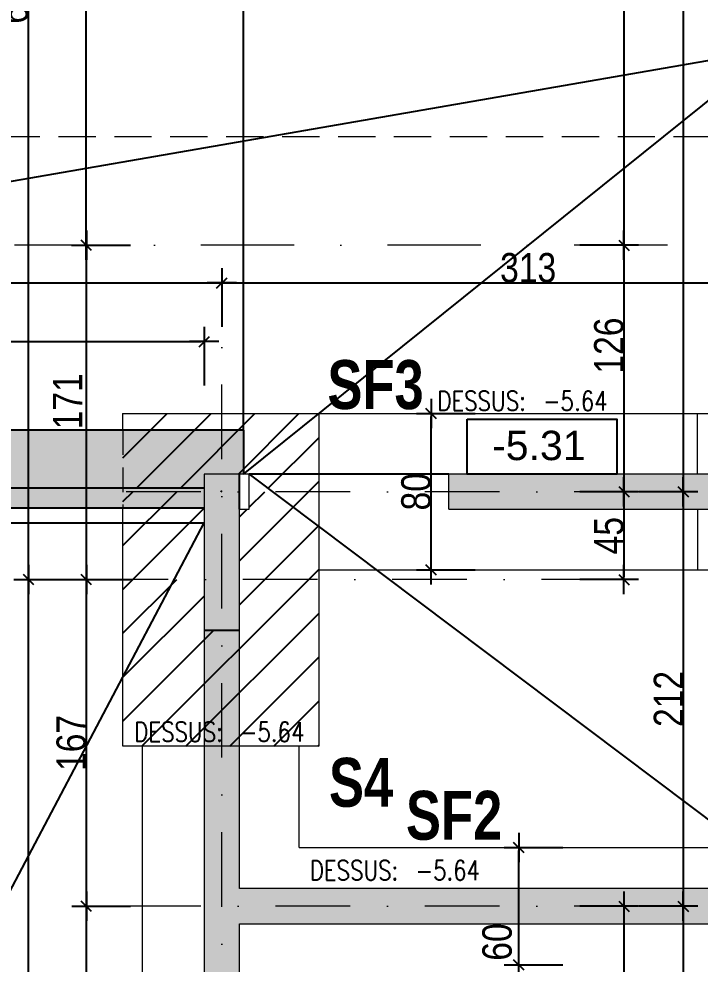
# Model space of a CAD drawing. Header units: centimetres. Extents: x -4990 to 114398, y -61489 to -12305.
# Drawn here: x 56626.8 to 56974.9, y -20517.3 to -20033.9 of the extents above; entities that cross this region are included whole.
import ezdxf
from ezdxf.enums import TextEntityAlignment as Align

# ---------------------------------------------------------------- set-up
doc = ezdxf.new("R2010")
doc.units = ezdxf.units.CM
doc.header["$LTSCALE"] = 0.5
for name, pattern in [('CACHEX2', [19.05, 12.7, -6.35]), ('TIRETPT2', [12.7, 6.35, -3.175, 0, -3.175]), ('TIRETPTX2', [50.8, 25.4, -12.7, 0, -12.7])]:
    doc.linetypes.add(name, pattern=pattern)
doc.layers.get('DEFPOINTS').update_dxf_attribs({"linetype": 'CONTINUOUS'})
for name, color, linetype in [('01_cote_gen', 4, 'CONTINUOUS'), ('01_linteaux', 2, 'CONTINUOUS'), ('01_poch_BN', 9, 'CONTINUOUS'), ('01_poch_murs', 253, 'CONTINUOUS'), ('01_poch_poteaux', 250, 'CONTINUOUS'), ('01_poch_Semelles', 253, 'CONTINUOUS'), ('01_texte', 230, 'CONTINUOUS'), ('AA_COTES', 2, 'CONTINUOUS')]:
    doc.layers.add(name, color=color, linetype=linetype)
for name, color, linetype, lineweight in [('01_murs_coup', 5, 'CONTINUOUS', 60), ('01_sem', 42, 'CONTINUOUS', 15), ('01_tram_axes', 2, 'TIRETPTX2', 9)]:
    doc.layers.add(name, color=color, linetype=linetype, lineweight=lineweight)
doc.styles.add('ARIAL', font='arial.ttf')
doc.styles.add('impact', font='impact.ttf')
doc.styles.add('SIMPLEX1', font='SIMPLEX.shx', dxfattribs={"width": 0.8, "height": 10})
doc.styles.add('STYLE2', font='ARIALN.TTF')
doc.dimstyles.new('JB50', dxfattribs={"dimscale": 0.1, "dimtxt": 150, "dimasz": 15, "dimexe": 0.1, "dimexo": 0.1, "dimgap": 0.09, "dimtad": 1, "dimdec": 1, "dimdsep": 46, "dimtxsty": 'STYLE2', "dimblk1": 'BOND_G', "dimblk2": 'BOND_D', "dimsah": 1, "dimcen": 1.5, "dimdle": 0.01, "dimse1": 1, "dimse2": 1, "dimclrd": 4, "dimclre": 2, "dimclrt": 6, "dimazin": 2, "dimtfac": 2.333333, "dimtdec": 1, "dimtix": 1, "dimtmove": 2, "dimatfit": 3, "dimldrblk": 'BOND_G', "dimfxl": 1, "dimtolj": 1, "dimtzin": 0, "dimarcsym": 0})

# ---------------------------------------------------------------- blocks, each defined once
blk = doc.blocks.new('BOND_G')
at = {"layer": 'AA_COTES', "color": 0}
for p, q in [((0, -5), (0, 15)), ((5, 0), (-5, 0)), ((1.77, 1.77), (-1.77, -1.77))]:
    blk.add_line(p, q, dxfattribs=at)
blk = doc.blocks.new('BOND_D')
at = {"layer": 'AA_COTES', "color": 0}
for p, q in [((0, 5), (0, -15)), ((5, 0), (-5, 0)), ((-1.77, -1.77), (1.77, 1.77))]:
    blk.add_line(p, q, dxfattribs=at)
blk = doc.blocks.new('*D885')
at = {"layer": '01_cote_gen', "color": 4, "lineweight": -2, "transparency": 16777216}
blk.add_line((56462.03, -20168.94), (56729.03, -20168.94), dxfattribs=at)
at = {"layer": 'DEFPOINTS', "color": 0, "transparency": 16777216}
for p in [(56460.53, -20167.51), (56730.53, -20167.51), (56730.53, -20168.94)]:
    blk.add_point(p, dxfattribs=at)
at = {"layer": '01_cote_gen', "color": 4, "lineweight": -2, "transparency": 16777216, "xscale": 1.5, "yscale": 1.5, "zscale": 1.5, "rotation": 180}
blk.add_blockref('BOND_G', (56460.53, -20168.94), dxfattribs=at)
at = {"layer": '01_cote_gen', "color": 4, "lineweight": -2, "transparency": 16777216, "xscale": 1.5, "yscale": 1.5, "zscale": 1.5}
blk.add_blockref('BOND_D', (56730.53, -20168.94), dxfattribs=at)
at = {"layer": '01_cote_gen', "color": 6, "transparency": 16777216, "insert": (56595.53, -20161.27), "char_height": 15, "attachment_point": 5, "style": 'STYLE2'}
blk.add_mtext('\\A1;270', dxfattribs=at)
blk = doc.blocks.new('*D886')
at = {"layer": '01_cote_gen', "color": 4, "lineweight": -2, "transparency": 16777216}
blk.add_line((56732.03, -20168.94), (57042.03, -20168.94), dxfattribs=at)
at = {"layer": 'DEFPOINTS', "color": 0, "transparency": 16777216}
for p in [(57043.53, -20168.94), (56730.53, -20191.44), (57043.53, -20191.44)]:
    blk.add_point(p, dxfattribs=at)
at = {"layer": '01_cote_gen', "color": 4, "lineweight": -2, "transparency": 16777216, "xscale": 1.5, "yscale": 1.5, "zscale": 1.5, "rotation": 180}
blk.add_blockref('BOND_G', (56730.53, -20168.94), dxfattribs=at)
at = {"layer": '01_cote_gen', "color": 4, "lineweight": -2, "transparency": 16777216, "xscale": 1.5, "yscale": 1.5, "zscale": 1.5}
blk.add_blockref('BOND_D', (57043.53, -20168.94), dxfattribs=at)
at = {"layer": '01_cote_gen', "color": 6, "transparency": 16777216, "insert": (56887.03, -20161.27), "char_height": 15, "attachment_point": 5, "style": 'STYLE2'}
blk.add_mtext('\\A1;313', dxfattribs=at)
blk = doc.blocks.new('*D906')
at = {"layer": '01_cote_gen', "color": 4, "lineweight": -2, "transparency": 16777216}
blk.add_line((56631.81, -20785.23), (56631.81, -20322.19), dxfattribs=at)
at = {"layer": 'DEFPOINTS', "color": 0, "transparency": 16777216}
for p in [(56631.81, -20320.69), (56639.39, -20320.69), (56651.99, -20786.73)]:
    blk.add_point(p, dxfattribs=at)
at = {"layer": '01_cote_gen', "color": 4, "lineweight": -2, "transparency": 16777216, "xscale": 1.5, "yscale": 1.5, "zscale": 1.5}
for name, p, rotation in [('BOND_D', (56631.81, -20320.69), 90), ('BOND_G', (56631.81, -20786.73), 270)]:
    blk.add_blockref(name, p, dxfattribs=dict(at, rotation=rotation))
at = {"layer": '01_cote_gen', "color": 6, "transparency": 16777216, "insert": (56624.15, -20553.71), "char_height": 15, "attachment_point": 5, "rotation": 90, "style": 'STYLE2'}
blk.add_mtext('\\A1;466', dxfattribs=at)
blk = doc.blocks.new('*D908')
at = {"layer": '01_cote_gen', "color": 4, "lineweight": -2, "transparency": 16777216}
blk.add_line((56631.81, -20319.19), (56631.81, -19710.73), dxfattribs=at)
at = {"layer": 'DEFPOINTS', "color": 0, "transparency": 16777216}
for p in [(56631.81, -19709.23), (56680.01, -19709.23), (56654.31, -20320.69)]:
    blk.add_point(p, dxfattribs=at)
at = {"layer": '01_cote_gen', "color": 4, "lineweight": -2, "transparency": 16777216, "xscale": 1.5, "yscale": 1.5, "zscale": 1.5}
for name, p, rotation in [('BOND_D', (56631.81, -19709.23), 90), ('BOND_G', (56631.81, -20320.69), 270)]:
    blk.add_blockref(name, p, dxfattribs=dict(at, rotation=rotation))
at = {"layer": '01_cote_gen', "color": 6, "transparency": 16777216, "insert": (56624.15, -20014.96), "char_height": 15, "attachment_point": 5, "rotation": 90, "style": 'STYLE2'}
blk.add_mtext('\\A1;611.5', dxfattribs=at)
blk = doc.blocks.new('*D911')
at = {"layer": '01_cote_gen', "color": 4, "lineweight": -2, "transparency": 16777216}
blk.add_line((56661.29, -20319.19), (56661.29, -20151.22), dxfattribs=at)
at = {"layer": 'DEFPOINTS', "color": 0, "transparency": 16777216}
for p in [(56661.29, -20149.72), (56667.95, -20149.72), (56654.31, -20320.69)]:
    blk.add_point(p, dxfattribs=at)
at = {"layer": '01_cote_gen', "color": 4, "lineweight": -2, "transparency": 16777216, "xscale": 1.5, "yscale": 1.5, "zscale": 1.5}
for name, p, rotation in [('BOND_D', (56661.29, -20149.72), 90), ('BOND_G', (56661.29, -20320.69), 270)]:
    blk.add_blockref(name, p, dxfattribs=dict(at, rotation=rotation))
at = {"layer": '01_cote_gen', "color": 6, "transparency": 16777216, "insert": (56651.71, -20229.47), "char_height": 15, "attachment_point": 5, "rotation": 90, "style": 'STYLE2'}
blk.add_mtext('\\A1;171', dxfattribs=at)
blk = doc.blocks.new('*D912')
at = {"layer": '01_cote_gen', "color": 4, "lineweight": -2, "transparency": 16777216}
blk.add_line((56661.28, -20148.22), (56661.28, -19710.73), dxfattribs=at)
at = {"layer": 'DEFPOINTS', "color": 0, "transparency": 16777216}
for p in [(56661.28, -19709.23), (56683.78, -19709.23), (56683.78, -20149.72)]:
    blk.add_point(p, dxfattribs=at)
at = {"layer": '01_cote_gen', "color": 4, "lineweight": -2, "transparency": 16777216, "xscale": 1.5, "yscale": 1.5, "zscale": 1.5}
for name, p, rotation in [('BOND_D', (56661.28, -19709.23), 90), ('BOND_G', (56661.28, -20149.72), 270)]:
    blk.add_blockref(name, p, dxfattribs=dict(at, rotation=rotation))
at = {"layer": '01_cote_gen', "color": 6, "transparency": 16777216, "insert": (56653.61, -19929.48), "char_height": 15, "attachment_point": 5, "rotation": 90, "style": 'STYLE2'}
blk.add_mtext('\\A1;440.5', dxfattribs=at)
blk = doc.blocks.new('*D916')
at = {"layer": '01_cote_gen', "color": 4, "lineweight": -2, "transparency": 16777216}
blk.add_line((56936, -20277.23), (56936, -20319.19), dxfattribs=at)
at = {"layer": 'DEFPOINTS', "color": 0, "transparency": 16777216}
for p in [(56915.35, -20275.73), (56915.35, -20320.69), (56936, -20320.69)]:
    blk.add_point(p, dxfattribs=at)
at = {"layer": '01_cote_gen', "color": 4, "lineweight": -2, "transparency": 16777216, "xscale": 1.5, "yscale": 1.5, "zscale": 1.5}
for name, p, rotation in [('BOND_G', (56936, -20275.73), 90), ('BOND_D', (56936, -20320.69), 270)]:
    blk.add_blockref(name, p, dxfattribs=dict(at, rotation=rotation))
at = {"layer": '01_cote_gen', "color": 6, "transparency": 16777216, "insert": (56928.36, -20298.21), "char_height": 15, "attachment_point": 5, "rotation": 90, "style": 'STYLE2'}
blk.add_mtext('\\A1;45', dxfattribs=at)
blk = doc.blocks.new('*D917')
at = {"layer": '01_cote_gen', "color": 4, "lineweight": -2, "transparency": 16777216}
blk.add_line((56936, -20489.23), (56936, -20630.22), dxfattribs=at)
at = {"layer": 'DEFPOINTS', "color": 0, "transparency": 16777216}
for p in [(56940.69, -20487.73), (56936, -20631.72), (56940.69, -20631.72)]:
    blk.add_point(p, dxfattribs=at)
at = {"layer": '01_cote_gen', "color": 4, "lineweight": -2, "transparency": 16777216, "xscale": 1.5, "yscale": 1.5, "zscale": 1.5}
for name, p, rotation in [('BOND_G', (56936, -20487.73), 90), ('BOND_D', (56936, -20631.72), 270)]:
    blk.add_blockref(name, p, dxfattribs=dict(at, rotation=rotation))
at = {"layer": '01_cote_gen', "color": 6, "transparency": 16777216, "insert": (56928.46, -20559.73), "char_height": 15, "attachment_point": 5, "rotation": 90, "style": 'STYLE2'}
blk.add_mtext('\\A1;144', dxfattribs=at)
blk = doc.blocks.new('*D919')
at = {"layer": '01_cote_gen', "color": 4, "lineweight": -2, "transparency": 16777216}
blk.add_line((56966.25, -20489.23), (56966.25, -20785.23), dxfattribs=at)
at = {"layer": 'DEFPOINTS', "color": 0, "transparency": 16777216}
for p in [(56958.27, -20487.73), (56966.25, -20786.73), (56973.75, -20786.73)]:
    blk.add_point(p, dxfattribs=at)
at = {"layer": '01_cote_gen', "color": 4, "lineweight": -2, "transparency": 16777216, "xscale": 1.5, "yscale": 1.5, "zscale": 1.5}
for name, p, rotation in [('BOND_G', (56966.25, -20487.73), 90), ('BOND_D', (56966.25, -20786.73), 270)]:
    blk.add_blockref(name, p, dxfattribs=dict(at, rotation=rotation))
at = {"layer": '01_cote_gen', "color": 6, "transparency": 16777216, "insert": (56958.58, -20637.23), "char_height": 15, "attachment_point": 5, "rotation": 90, "style": 'STYLE2'}
blk.add_mtext('\\A1;299', dxfattribs=at)
blk = doc.blocks.new('*D920')
at = {"layer": '01_cote_gen', "color": 4, "lineweight": -2, "transparency": 16777216}
blk.add_line((56966.25, -20277.23), (56966.25, -20486.23), dxfattribs=at)
at = {"layer": 'DEFPOINTS', "color": 0, "transparency": 16777216}
for p in [(56982.49, -20275.73), (56966.25, -20487.73), (57101.25, -20487.73)]:
    blk.add_point(p, dxfattribs=at)
at = {"layer": '01_cote_gen', "color": 4, "lineweight": -2, "transparency": 16777216, "xscale": 1.5, "yscale": 1.5, "zscale": 1.5}
for name, p, rotation in [('BOND_G', (56966.25, -20275.73), 90), ('BOND_D', (56966.25, -20487.73), 270)]:
    blk.add_blockref(name, p, dxfattribs=dict(at, rotation=rotation))
at = {"layer": '01_cote_gen', "color": 6, "transparency": 16777216, "insert": (56958.71, -20381.73), "char_height": 15, "attachment_point": 5, "rotation": 90, "style": 'STYLE2'}
blk.add_mtext('\\A1;212', dxfattribs=at)
blk = doc.blocks.new('*D921')
at = {"layer": '01_cote_gen', "color": 4, "lineweight": -2, "transparency": 16777216}
blk.add_line((56936, -20151.22), (56936, -20274.23), dxfattribs=at)
at = {"layer": 'DEFPOINTS', "color": 0, "transparency": 16777216}
for p in [(56923.58, -20149.72), (56936, -20275.73), (56964.18, -20275.73)]:
    blk.add_point(p, dxfattribs=at)
at = {"layer": '01_cote_gen', "color": 4, "lineweight": -2, "transparency": 16777216, "xscale": 1.5, "yscale": 1.5, "zscale": 1.5}
for name, p, rotation in [('BOND_G', (56936, -20149.72), 90), ('BOND_D', (56936, -20275.73), 270)]:
    blk.add_blockref(name, p, dxfattribs=dict(at, rotation=rotation))
at = {"layer": '01_cote_gen', "color": 6, "transparency": 16777216, "insert": (56928.33, -20201), "char_height": 15, "attachment_point": 5, "rotation": 90, "style": 'STYLE2'}
blk.add_mtext('\\A1;126', dxfattribs=at)
blk = doc.blocks.new('*D922')
at = {"layer": '01_cote_gen', "color": 4, "lineweight": -2, "transparency": 16777216}
blk.add_line((56936, -19710.73), (56936, -20148.22), dxfattribs=at)
at = {"layer": 'DEFPOINTS', "color": 0, "transparency": 16777216}
for p in [(56912.05, -19709.23), (56912.05, -20149.72), (56936, -20149.72)]:
    blk.add_point(p, dxfattribs=at)
at = {"layer": '01_cote_gen', "color": 4, "lineweight": -2, "transparency": 16777216, "xscale": 1.5, "yscale": 1.5, "zscale": 1.5}
for name, p, rotation in [('BOND_G', (56936, -19709.23), 90), ('BOND_D', (56936, -20149.72), 270)]:
    blk.add_blockref(name, p, dxfattribs=dict(at, rotation=rotation))
at = {"layer": '01_cote_gen', "color": 6, "transparency": 16777216, "insert": (56928.33, -19929.48), "char_height": 15, "attachment_point": 5, "rotation": 90, "style": 'STYLE2'}
blk.add_mtext('\\A1;440.5', dxfattribs=at)
blk = doc.blocks.new('*D923')
at = {"layer": '01_cote_gen', "color": 4, "lineweight": -2, "transparency": 16777216}
blk.add_line((56966.25, -19710.73), (56966.25, -20274.23), dxfattribs=at)
at = {"layer": 'DEFPOINTS', "color": 0, "transparency": 16777216}
for p in [(56913.5, -19709.23), (56913.5, -20275.73), (56966.25, -20275.73)]:
    blk.add_point(p, dxfattribs=at)
at = {"layer": '01_cote_gen', "color": 4, "lineweight": -2, "transparency": 16777216, "xscale": 1.5, "yscale": 1.5, "zscale": 1.5}
for name, p, rotation in [('BOND_G', (56966.25, -19709.23), 90), ('BOND_D', (56966.25, -20275.73), 270)]:
    blk.add_blockref(name, p, dxfattribs=dict(at, rotation=rotation))
at = {"layer": '01_cote_gen', "color": 6, "transparency": 16777216, "insert": (56958.58, -19992.48), "char_height": 15, "attachment_point": 5, "rotation": 90, "style": 'STYLE2'}
blk.add_mtext('\\A1;566.5', dxfattribs=at)
blk = doc.blocks.new('*D934')
at = {"layer": '01_cote_gen', "color": 4, "lineweight": -2, "transparency": 16777216}
blk.add_line((56661.29, -20785.23), (56661.29, -20489.23), dxfattribs=at)
at = {"layer": 'DEFPOINTS', "color": 0, "transparency": 16777216}
for p in [(56661.29, -20487.73), (56664.65, -20487.73), (56674.94, -20786.73)]:
    blk.add_point(p, dxfattribs=at)
at = {"layer": '01_cote_gen', "color": 4, "lineweight": -2, "transparency": 16777216, "xscale": 1.5, "yscale": 1.5, "zscale": 1.5}
for name, p, rotation in [('BOND_D', (56661.29, -20487.73), 90), ('BOND_G', (56661.29, -20786.73), 270)]:
    blk.add_blockref(name, p, dxfattribs=dict(at, rotation=rotation))
at = {"layer": '01_cote_gen', "color": 6, "transparency": 16777216, "insert": (56653.63, -20637.23), "char_height": 15, "attachment_point": 5, "rotation": 90, "style": 'STYLE2'}
blk.add_mtext('\\A1;299', dxfattribs=at)
blk = doc.blocks.new('*D935')
at = {"layer": '01_cote_gen', "color": 4, "lineweight": -2, "transparency": 16777216}
blk.add_line((56661.29, -20486.23), (56661.29, -20322.19), dxfattribs=at)
at = {"layer": 'DEFPOINTS', "color": 0, "transparency": 16777216}
for p in [(56661.29, -20320.69), (56673.45, -20320.69), (56673.45, -20487.73)]:
    blk.add_point(p, dxfattribs=at)
at = {"layer": '01_cote_gen', "color": 4, "lineweight": -2, "transparency": 16777216, "xscale": 1.5, "yscale": 1.5, "zscale": 1.5}
for name, p, rotation in [('BOND_D', (56661.29, -20320.69), 90), ('BOND_G', (56661.29, -20487.73), 270)]:
    blk.add_blockref(name, p, dxfattribs=dict(at, rotation=rotation))
at = {"layer": '01_cote_gen', "color": 6, "transparency": 16777216, "insert": (56653.63, -20404.21), "char_height": 15, "attachment_point": 5, "rotation": 90, "style": 'STYLE2'}
blk.add_mtext('\\A1;167', dxfattribs=at)
blk = doc.blocks.new('*D1014')
at = {"layer": '01_cote_gen', "color": 4, "lineweight": -2, "transparency": 16777216}
blk.add_line((56473.03, -20198.98), (56720.03, -20198.98), dxfattribs=at)
at = {"layer": 'DEFPOINTS', "color": 0, "transparency": 16777216}
for p in [(56721.53, -20198.98), (56471.53, -20296.76), (56721.53, -20296.76)]:
    blk.add_point(p, dxfattribs=at)
at = {"layer": '01_cote_gen', "color": 4, "lineweight": -2, "transparency": 16777216, "xscale": 1.5, "yscale": 1.5, "zscale": 1.5, "rotation": 180}
blk.add_blockref('BOND_G', (56471.53, -20198.98), dxfattribs=at)
at = {"layer": '01_cote_gen', "color": 4, "lineweight": -2, "transparency": 16777216, "xscale": 1.5, "yscale": 1.5, "zscale": 1.5}
blk.add_blockref('BOND_D', (56721.53, -20198.98), dxfattribs=at)
at = {"layer": '01_cote_gen', "color": 6, "transparency": 16777216, "insert": (56596.53, -20191.32), "char_height": 15, "attachment_point": 5, "style": 'STYLE2'}
blk.add_mtext('\\A1;250', dxfattribs=at)
blk = doc.blocks.new('*D1054')
at = {"layer": '01_cote_gen', "color": 4, "lineweight": -2, "transparency": 16777216}
blk.add_line((56837.47, -20314.23), (56837.47, -20237.27), dxfattribs=at)
at = {"layer": 'DEFPOINTS', "color": 0, "transparency": 16777216}
for p in [(56837.47, -20235.77), (56844.67, -20235.77), (56844.69, -20315.73)]:
    blk.add_point(p, dxfattribs=at)
at = {"layer": '01_cote_gen', "color": 4, "lineweight": -2, "transparency": 16777216, "xscale": 1.5, "yscale": 1.5, "zscale": 1.5}
for name, p, rotation in [('BOND_D', (56837.47, -20235.77), 90), ('BOND_G', (56837.47, -20315.73), 270)]:
    blk.add_blockref(name, p, dxfattribs=dict(at, rotation=rotation))
at = {"layer": '01_cote_gen', "color": 6, "transparency": 16777216, "insert": (56829.8, -20275.75), "char_height": 15, "attachment_point": 5, "rotation": 90, "style": 'STYLE2'}
blk.add_mtext('\\A1;80', dxfattribs=at)
blk = doc.blocks.new('*D1056')
at = {"layer": '01_cote_gen', "color": 4, "lineweight": -2, "transparency": 16777216}
blk.add_line((56882.26, -20516.23), (56882.26, -20459.23), dxfattribs=at)
at = {"layer": 'DEFPOINTS', "color": 0, "transparency": 16777216}
for p in [(56879.01, -20457.73), (56882.26, -20457.73), (56879.01, -20517.73)]:
    blk.add_point(p, dxfattribs=at)
at = {"layer": '01_cote_gen', "color": 4, "lineweight": -2, "transparency": 16777216, "xscale": 1.5, "yscale": 1.5, "zscale": 1.5}
for name, p, rotation in [('BOND_D', (56882.26, -20457.73), 90), ('BOND_G', (56882.26, -20517.73), 270)]:
    blk.add_blockref(name, p, dxfattribs=dict(at, rotation=rotation))
at = {"layer": '01_cote_gen', "color": 6, "transparency": 16777216, "insert": (56871.24, -20506.02), "char_height": 15, "attachment_point": 5, "rotation": 90, "style": 'STYLE2'}
blk.add_mtext('\\A1;60', dxfattribs=at)

msp = doc.modelspace()

# ---------------------------------------------------------------- hatches: boundary and pattern name
at = {"layer": '01_poch_BN'}
h = msp.add_hatch(color=256, dxfattribs=at)
h.dxf.hatch_style = 1
h.paths.add_polyline_path([(56741.532, -20244.219), (56730.532, -20244.219), (56730.532, -20266.731), (56741.532, -20266.731)])
h.paths.add_polyline_path([(56730.532, -20244.219), (56460.532, -20244.223), (56460.532, -20284.229), (56721.532, -20284.229), (56721.532, -20266.731), (56730.532, -20266.731)])
h.paths.add_polyline_path([(56449.531, -20244.223), (56193.532, -20244.226), (56193.532, -20284.229), (56449.532, -20284.229)])
h.paths.add_polyline_path([(56460.532, -20244.223), (56449.531, -20244.223), (56449.532, -20284.229), (56460.532, -20284.229)])
h.paths.add_polyline_path([(56193.532, -20244.226), (55889.268, -20244.229), (55888.339, -20284.229), (56193.532, -20284.229)])
at = {"layer": '01_poch_murs'}
h = msp.add_hatch(color=256, dxfattribs=at)
h.dxf.hatch_style = 1
h.paths.add_polyline_path([(57215.532, -20129.725), (57033.532, -20129.725), (57033.532, -20149.725), (57053.532, -20149.725), (57215.532, -20149.725)])
h.paths.add_polyline_path([(57235.532, -20129.725), (57215.532, -20129.725), (57215.532, -20149.725), (57235.532, -20149.725)])
h.paths.add_polyline_path([(57235.532, -20149.725), (57215.532, -20149.725), (57215.532, -20766.73), (57235.532, -20766.73)])
h.paths.add_polyline_path([(57053.532, -20149.725), (57033.532, -20149.725), (57033.532, -20266.731), (56846.532, -20266.731), (56846.532, -20284.731), (57033.532, -20284.731), (57033.532, -20371.731), (57053.532, -20371.731)])
h.paths.add_polyline_path([(57053.532, -20473.731), (57033.532, -20473.731), (57033.532, -20478.731), (56739.532, -20478.731), (56739.532, -20346.731), (56721.532, -20346.731), (56721.532, -20766.733), (56739.532, -20766.733), (56739.532, -20496.731), (57009.532, -20496.731), (57009.532, -20501.731), (57027.532, -20501.731), (57027.532, -20496.731), (57033.532, -20496.731), (57053.532, -20496.731)])
h.paths.add_polyline_path([(57027.532, -20603.731), (57009.532, -20603.731), (57009.532, -20766.731), (57027.532, -20766.731)], flags=17)
at = {"layer": '01_poch_poteaux'}
h = msp.add_hatch(color=256, dxfattribs=at)
h.dxf.hatch_style = 1
h.paths.add_polyline_path([(56730.532, -20266.731), (56721.532, -20266.731), (56721.532, -20275.731), (56730.532, -20275.731)])
h.paths.add_polyline_path([(56739.532, -20266.731), (56730.532, -20266.731), (56730.532, -20275.731), (56739.532, -20275.731)])
h.paths.add_polyline_path([(56739.532, -20284.731), (56739.532, -20275.731), (56730.532, -20275.731), (56730.532, -20320.685), (56739.532, -20320.685)])
h.paths.add_polyline_path([(56730.532, -20275.731), (56721.532, -20275.731), (56721.532, -20320.685), (56730.532, -20320.685)])
h.paths.add_polyline_path([(56739.532, -20320.685), (56730.532, -20320.685), (56730.532, -20346.731), (56739.532, -20346.731)])
h.paths.add_polyline_path([(56730.532, -20320.685), (56721.532, -20320.685), (56721.532, -20346.731), (56730.532, -20346.731)])
at = {"layer": '01_poch_Semelles', "linetype": 'CACHEX2', "ltscale": 2}
h = msp.add_hatch(dxfattribs=at)
h.set_pattern_fill('ANSI31', color=256, scale=5)
h.paths.add_polyline_path([(56730.532, -20244.219), (56680.012, -20244.22), (56680.012, -20273.731), (56721.532, -20273.731), (56721.532, -20266.731), (56730.532, -20266.731)])
h.paths.add_polyline_path([(56730.532, -20235.784), (56680.012, -20235.784), (56680.012, -20244.22), (56730.532, -20244.219)])
h.paths.add_polyline_path([(56741.532, -20235.784), (56730.532, -20235.784), (56730.532, -20244.219), (56741.532, -20244.219)])
h.paths.add_polyline_path([(56741.532, -20244.219), (56730.532, -20244.219), (56730.532, -20266.731), (56741.519, -20266.731), (56741.532, -20266.721)])
h.paths.add_polyline_path([(56780.009, -20235.784), (56741.532, -20235.784), (56741.532, -20244.219), (56741.532, -20266.721)], flags=17)
h.paths.add_polyline_path([(56780.012, -20235.784), (56780.009, -20235.784), (56741.532, -20266.721), (56741.532, -20266.731), (56744.532, -20266.731), (56780.012, -20266.731)])
h.paths.add_polyline_path([(56780.012, -20266.731), (56744.532, -20266.731), (56756.475, -20275.731), (56780.012, -20275.731)])
h.paths.add_polyline_path([(56780.012, -20275.731), (56756.475, -20275.731), (56780.012, -20293.468)], flags=17)
h.paths.add_polyline_path([(56756.475, -20275.731), (56744.532, -20275.731), (56744.532, -20284.731), (56739.532, -20284.731), (56739.532, -20320.685), (56780.012, -20320.685), (56780.012, -20293.468)])
h.paths.add_polyline_path([(56730.532, -20266.731), (56721.532, -20266.731), (56721.532, -20273.731), (56721.532, -20275.731), (56730.532, -20275.731)])
h.paths.add_polyline_path([(56780.012, -20320.685), (56739.532, -20320.685), (56739.532, -20405.784), (56780.012, -20405.784)])
h.paths.add_polyline_path([(56721.532, -20320.685), (56706.267, -20320.685), (56680.012, -20370.486), (56680.012, -20405.784), (56721.532, -20405.784)])
h.paths.add_polyline_path([(56721.532, -20291.731), (56680.012, -20291.731), (56680.012, -20320.685), (56706.267, -20320.685)])
h.paths.add_polyline_path([(56721.532, -20284.229), (56680.012, -20284.229), (56680.012, -20291.731), (56721.532, -20291.731)])
h.paths.add_polyline_path([(56721.532, -20275.731), (56680.012, -20275.731), (56680.012, -20284.229), (56721.532, -20284.229)])
h.paths.add_polyline_path([(56706.267, -20320.685), (56680.012, -20320.685), (56680.012, -20370.486)], flags=17)
h.paths.add_polyline_path([(56739.532, -20346.731), (56730.532, -20346.731), (56730.532, -20405.784), (56739.532, -20405.784)])
h.paths.add_polyline_path([(56730.532, -20346.731), (56721.532, -20346.731), (56721.532, -20405.784), (56730.532, -20405.784)])

# ---------------------------------------------------------------- linework, layer by layer
at = {"layer": '01_linteaux'}
for p, q in [((56741.532, -20244.219), (55889.268, -20244.229)), ((56741.532, -20244.219), (56741.532, -20266.731)), ((56721.532, -20284.229), (55888.339, -20284.229))]:
    msp.add_line(p, q, dxfattribs=at)
at = {"layer": '01_murs_coup', "linetype": 'TIRETPT2', "lineweight": 0, "ltscale": 15}
msp.add_line((57053.532, -20149.725), (55367.893, -20149.725), dxfattribs=at)
at = {"layer": '01_murs_coup', "linetype": 'Continuous', "lineweight": 0}
for p, q in [((56721.532, -20266.731), (56721.532, -20766.733)), ((56744.532, -20266.731), (56721.532, -20266.731)), ((56744.532, -20284.731), (56744.532, -20266.731)), ((56846.532, -20284.731), (56846.532, -20266.731)), ((57033.532, -20266.731), (56846.532, -20266.731)), ((56739.532, -20478.731), (56739.532, -20284.731)), ((56739.532, -20284.731), (56744.532, -20284.731)), ((56846.532, -20284.731), (57033.532, -20284.731)), ((57033.532, -20478.731), (56739.532, -20478.731)), ((56739.532, -20766.733), (56739.532, -20496.731)), ((56739.532, -20496.731), (57009.532, -20496.731))]:
    msp.add_line(p, q, dxfattribs=at)
at = {"layer": '01_poch_poteaux'}
for p, q in [((56739.532, -20284.731), (56739.532, -20266.731)), ((56739.532, -20346.731), (56721.532, -20346.731))]:
    msp.add_line(p, q, dxfattribs=at)
at = {"layer": '01_sem', "linetype": 'CACHEX2', "ltscale": 3}
msp.add_line((57980.536, -20094.229), (56180.535, -20094.229), dxfattribs=at)
at = {"layer": '01_sem', "linetype": 'Continuous', "lineweight": 0}
for p, q in [((56780.012, -20235.784), (57033.012, -20235.731)), ((56973.532, -20266.731), (56973.532, -20235.731)), ((56973.532, -20284.731), (56973.532, -20315.731)), ((56780.012, -20315.731), (57033.012, -20315.731)), ((56690.012, -20721.737), (56690.012, -20405.784)), ((56770.012, -20457.731), (56770.012, -20405.784)), ((56770.012, -20457.731), (57013.012, -20457.731))]:
    msp.add_line(p, q, dxfattribs=at)
at = {"layer": '01_sem', "linetype": 'CACHEX2', "ltscale": 2}
msp.add_line((56680.012, -20244.229), (56680.012, -20284.229), dxfattribs=at)
at = {"layer": '01_sem', "linetype": 'Continuous', "lineweight": 0}
msp.add_lwpolyline([(56680.012, -20244.229), (56680.012, -20235.784), (56780.012, -20235.784), (56780.012, -20405.784), (56680.012, -20405.784), (56680.012, -20284.229)], dxfattribs=at)
at = {"layer": '01_texte'}
for p, q in [((56741.532, -20244.219), (56741.532, -19794.229)), ((55889.268, -20244.229), (57417.162, -19979.03)), ((56741.532, -20266.721), (57033.793, -20031.729)), ((56846.532, -20266.731), (56744.532, -20266.731)), ((56744.532, -20266.731), (57076.497, -20516.896)), ((55888.583, -20273.731), (56721.532, -20273.731)), ((56471.532, -20291.731), (56721.532, -20291.731)), ((56602.823, -20516.896), (56721.532, -20291.731))]:
    msp.add_line(p, q, dxfattribs=at)
msp.add_lwpolyline([(56855.794, -20238.635), (56932.371, -20238.635), (56932.371, -20266.731), (56855.794, -20266.731)], close=True, dxfattribs=at)
at = {"layer": '01_tram_axes', "linetype": 'TIRETPTX2', "ltscale": 3}
for p, q in [((56730.532, -20869.48), (56730.532, -20182.17)), ((57101.247, -20275.731), (56667.156, -20275.731)), ((56931.964, -20320.685), (56629.054, -20320.685)), ((57101.247, -20487.731), (56655.114, -20487.731))]:
    msp.add_line(p, q, dxfattribs=at)

# ---------------------------------------------------------------- texts
at = {"layer": '01_texte'}
for s, height, style, p in [('SF3', 25, 'impact', (56784.472, -20233.43)), ('-5.31', 15, 'ARIAL', (56868.611, -20259.575)), ('S4', 25, 'impact', (56785.262, -20436.846)), ('SF2', 25, 'impact', (56824.598, -20453.721))]:
    msp.add_text(s, height=height, dxfattribs=dict(at, style=style)).set_placement(p)
at = {"layer": '01_texte', "style": 'SIMPLEX1', "width": 0.8}
for s, p in [('DESSUS:', (56863.235, -20237.262)), ('-5.64', (56911.139, -20237.262)), ('DESSUS:', (56708.361, -20406.534)), ('-5.64', (56756.265, -20406.534)), ('DESSUS:', (56798.071, -20477.388)), ('-5.64', (56845.975, -20477.388))]:
    msp.add_text(s, height=10, dxfattribs=at).set_placement(p, align=Align.BOTTOM_CENTER)

# ---------------------------------------------------------------- dimensions: what is measured, and where the dimension line sits
at = {"layer": '01_cote_gen'}
for base, p1, p2, picture, middle in [((56631.813, -19709.227), (56654.313, -20320.685), (56680.012, -19709.227), '*D908', (56624.146, -20014.956)), ((56661.277, -19709.227), (56683.777, -20149.725), (56683.777, -19709.227), '*D912', (56653.609, -19929.476)), ((56935.997, -20149.725), (56912.048, -19709.227), (56912.048, -20149.725), '*D922', (56928.329, -19929.476)), ((56966.247, -20275.731), (56913.497, -19709.227), (56913.497, -20275.731), '*D923', (56958.58, -19992.479)), ((56837.471, -20235.771), (56844.688, -20315.731), (56844.672, -20235.771), '*D1054', (56829.804, -20275.751)), ((56935.997, -20320.685), (56915.353, -20275.731), (56915.353, -20320.685), '*D916', (56928.36, -20298.208)), ((56966.247, -20487.731), (56982.487, -20275.731), (57101.247, -20487.731), '*D920', (56958.708, -20381.731)), ((56631.813, -20320.685), (56651.991, -20786.733), (56639.386, -20320.685), '*D906', (56624.146, -20553.709)), ((56661.293, -20320.685), (56673.452, -20487.731), (56673.452, -20320.685), '*D935', (56653.626, -20404.208)), ((56661.293, -20487.731), (56674.94, -20786.733), (56664.65, -20487.731), '*D934', (56653.626, -20637.232)), ((56935.997, -20631.724), (56940.692, -20487.731), (56940.692, -20631.724), '*D917', (56928.457, -20559.727)), ((56966.247, -20786.732), (56958.275, -20487.731), (56973.751, -20786.732), '*D919', (56958.58, -20637.231))]:
    dim = msp.add_linear_dim(base=base, p1=p1, p2=p2, angle=90, dimstyle='JB50', dxfattribs=at)
    dim.commit()
    dim.dimension.update_dxf_attribs({"geometry": picture, "text_midpoint": middle})
for base, p1, p2, picture, middle in [((56661.293, -20149.725), (56654.313, -20320.685), (56667.945, -20149.725), '*D911', (56651.713, -20229.465)), ((56935.997, -20275.731), (56923.581, -20149.725), (56964.184, -20275.731), '*D921', (56928.329, -20201.001)), ((56882.263, -20457.731), (56879.012, -20517.731), (56879.012, -20457.731), '*D1056', (56871.238, -20506.019))]:
    dim = msp.add_linear_dim(base=base, p1=p1, p2=p2, angle=90, dimstyle='JB50', dxfattribs=at)
    dim.commit()
    dim.dimension.update_dxf_attribs({"geometry": picture, "text_midpoint": middle, "dimtype": 160})
for base, p1, p2, picture, middle in [((56730.532, -20168.937), (56460.532, -20167.512), (56730.532, -20167.512), '*D885', (56595.532, -20161.27)), ((57043.532, -20168.937), (56730.532, -20191.437), (57043.532, -20191.437), '*D886', (56887.032, -20161.27)), ((56721.532, -20198.984), (56471.532, -20296.757), (56721.532, -20296.757), '*D1014', (56596.532, -20191.316))]:
    dim = msp.add_linear_dim(base=base, p1=p1, p2=p2, dimstyle='JB50', dxfattribs=at)
    dim.commit()
    dim.dimension.update_dxf_attribs({"geometry": picture, "text_midpoint": middle})

doc.saveas('drawing.dxf')
